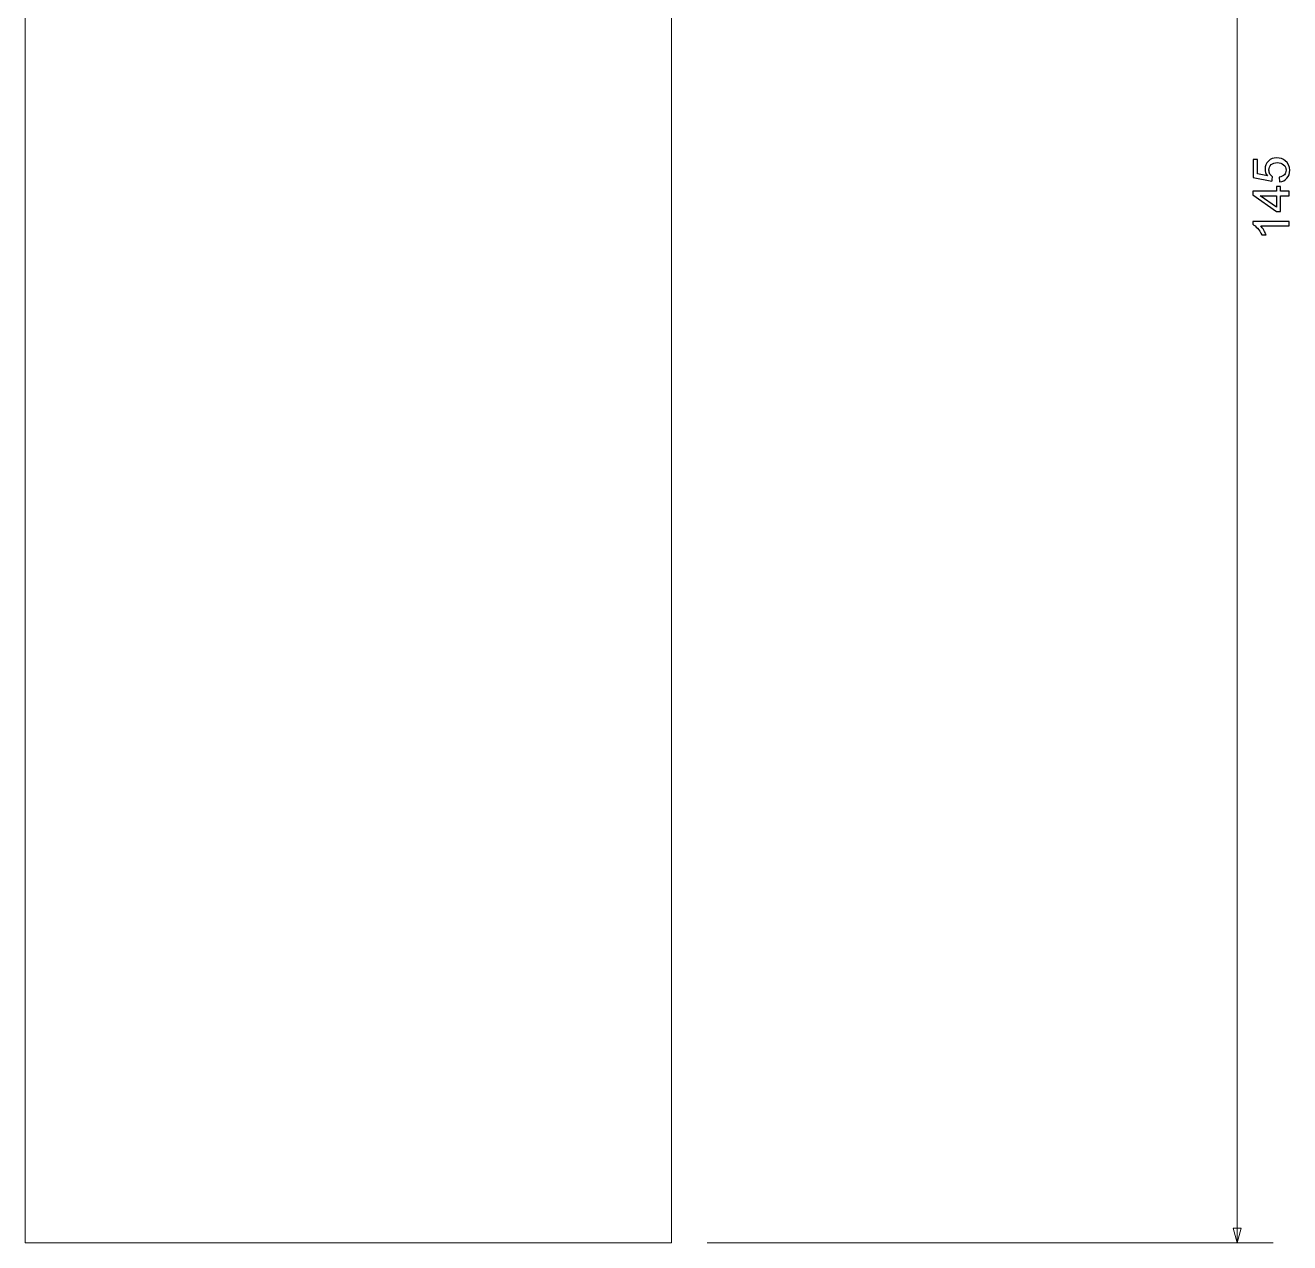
# Model space of a CAD drawing. Header units: millimetres. Extents: x -202 to 277, y -231 to 44.
# Drawn here: x 189 to 277.1, y -175.3 to -90.5 of the extents above; entities that cross this region are included whole.
import ezdxf

# ---------------------------------------------------------------- set-up
doc = ezdxf.new("R2010")
doc.units = ezdxf.units.MM
doc.header["$MEASUREMENT"] = 0
doc.layers.add('Chassi', color=7, linetype='Continuous')
doc.layers.add('Medidas', color=7, linetype='Continuous')

msp = doc.modelspace()

# ---------------------------------------------------------------- linework, layer by layer
at = {"layer": 'Chassi', "color": 7, "lineweight": 18, "true_color": 0xffffff}
msp.add_open_spline([(188.993, -175.2776), (188.993, -175.2776), (188.993, -30.2776), (188.993, -30.2776), (188.993, -30.2776), (188.993, -30.2776), (233.993, -30.2776), (233.993, -30.2776), (233.993, -30.2776), (233.993, -30.2776), (233.993, -175.2776), (233.993, -175.2776), (233.993, -175.2776), (233.993, -175.2776), (188.993, -175.2776), (188.993, -175.2776)], degree=3, knots=[0, 0, 0, 0, 0.2, 0.2, 0.2, 0.2, 0.4, 0.4, 0.4, 0.4, 0.6, 0.6, 0.6, 0.6, 1, 1, 1, 1], dxfattribs=at)
at = {"layer": 'Medidas', "color": 240, "lineweight": 9, "true_color": 0xed1f24}
for points in [[(273.4093, -30.2776), (273.4093, -30.2776), (273.4093, -175.2776), (273.4093, -175.2776)], [(236.493, -175.2776), (236.493, -175.2776), (275.9093, -175.2776), (275.9093, -175.2776)]]:
    msp.add_open_spline(points, degree=3, dxfattribs=at)
at = {"layer": 'Medidas', "color": 240, "true_color": 0xed1f24}
for points, knots in [([(276.3586, -101.387), (276.3586, -101.387), (276.3339, -101.0625), (276.3339, -101.0625), (276.3339, -101.0625), (276.4921, -101.0384), (276.6108, -100.9825), (276.6908, -100.8955), (276.6908, -100.8955), (276.7702, -100.8085), (276.8101, -100.7021), (276.8101, -100.5768), (276.8101, -100.5768), (276.8101, -100.4257), (276.7537, -100.2993), (276.6414, -100.1964), (276.6414, -100.1964), (276.5285, -100.0941), (276.3792, -100.043), (276.1934, -100.043), (276.1934, -100.043), (276.0164, -100.043), (275.8771, -100.0918), (275.7748, -100.19), (275.7748, -100.19), (275.6725, -100.2882), (275.6213, -100.4181), (275.6213, -100.5798), (275.6213, -100.5798), (275.6213, -100.6803), (275.6442, -100.7703), (275.6901, -100.8502), (275.6901, -100.8502), (275.736, -100.9296), (275.7953, -100.9919), (275.8682, -101.0378), (275.8682, -101.0378), (275.8682, -101.0378), (275.8259, -101.3306), (275.8259, -101.3306), (275.8259, -101.3306), (275.8259, -101.3306), (274.5277, -101.0872), (274.5277, -101.0872), (274.5277, -101.0872), (274.5277, -101.0872), (274.5277, -99.8348), (274.5277, -99.8348), (274.5277, -99.8348), (274.5277, -99.8348), (274.824, -99.8348), (274.824, -99.8348), (274.824, -99.8348), (274.824, -99.8348), (274.824, -100.8397), (274.824, -100.8397), (274.824, -100.8397), (274.824, -100.8397), (275.5055, -100.9743), (275.5055, -100.9743), (275.5055, -100.9743), (275.3991, -100.8232), (275.3461, -100.6644), (275.3461, -100.4986), (275.3461, -100.4986), (275.3461, -100.2788), (275.4226, -100.093), (275.5754, -99.9419), (275.5754, -99.9419), (275.7283, -99.7908), (275.9247, -99.7149), (276.1646, -99.7149), (276.1646, -99.7149), (276.3933, -99.7149), (276.5908, -99.7813), (276.7572, -99.9142), (276.7572, -99.9142), (276.9618, -100.0759), (277.0641, -100.297), (277.0641, -100.5768), (277.0641, -100.5768), (277.0641, -100.8061), (276.9995, -100.9931), (276.8707, -101.1383), (276.8707, -101.1383), (276.7419, -101.2836), (276.5714, -101.3665), (276.3586, -101.387)], [0, 0, 0, 0, 0.0434783, 0.0434783, 0.0434783, 0.0434783, 0.0869565, 0.0869565, 0.0869565, 0.0869565, 0.1304348, 0.1304348, 0.1304348, 0.1304348, 0.173913, 0.173913, 0.173913, 0.1739131, 0.2173913, 0.2173913, 0.2173913, 0.2173913, 0.2608696, 0.2608696, 0.2608696, 0.2608696, 0.3043478, 0.3043478, 0.3043478, 0.3043478, 0.3478261, 0.3478261, 0.3478261, 0.3478261, 0.3913043, 0.3913043, 0.3913043, 0.3913044, 0.4347826, 0.4347826, 0.4347826, 0.4347826, 0.4782609, 0.4782609, 0.4782609, 0.4782609, 0.5217391, 0.5217391, 0.5217391, 0.5217391, 0.5652174, 0.5652174, 0.5652174, 0.5652174, 0.6086957, 0.6086957, 0.6086957, 0.6086957, 0.6521739, 0.6521739, 0.6521739, 0.6521739, 0.6956522, 0.6956522, 0.6956522, 0.6956522, 0.7391304, 0.7391304, 0.7391304, 0.7391304, 0.7826087, 0.7826087, 0.7826087, 0.7826087, 0.826087, 0.826087, 0.826087, 0.826087, 0.8695652, 0.8695652, 0.8695652, 0.8695652, 0.9130435, 0.9130435, 0.9130435, 0.9130435, 1, 1, 1, 1]), ([(277.0218, -102.3578), (277.0218, -102.3578), (276.4186, -102.3578), (276.4186, -102.3578), (276.4186, -102.3578), (276.4186, -102.3578), (276.4186, -103.4549), (276.4186, -103.4549), (276.4186, -103.4549), (276.4186, -103.4549), (276.1328, -103.4549), (276.1328, -103.4549), (276.1328, -103.4549), (276.1328, -103.4549), (274.496, -102.3013), (274.496, -102.3013), (274.496, -102.3013), (274.496, -102.3013), (274.496, -102.0473), (274.496, -102.0473), (274.496, -102.0473), (274.496, -102.0473), (276.1328, -102.0473), (276.1328, -102.0473), (276.1328, -102.0473), (276.1328, -102.0473), (276.1328, -101.7051), (276.1328, -101.7051), (276.1328, -101.7051), (276.1328, -101.7051), (276.4186, -101.7051), (276.4186, -101.7051), (276.4186, -101.7051), (276.4186, -101.7051), (276.4186, -102.0473), (276.4186, -102.0473), (276.4186, -102.0473), (276.4186, -102.0473), (277.0218, -102.0473), (277.0218, -102.0473), (277.0218, -102.0473), (277.0218, -102.0473), (277.0218, -102.3578), (277.0218, -102.3578)], [0, 0, 0, 0, 0.0833333, 0.0833333, 0.0833333, 0.0833333, 0.1666667, 0.1666667, 0.1666667, 0.1666667, 0.25, 0.25, 0.25, 0.25, 0.3333333, 0.3333333, 0.3333333, 0.3333333, 0.4166667, 0.4166667, 0.4166667, 0.4166667, 0.5, 0.5, 0.5, 0.5, 0.5833333, 0.5833333, 0.5833333, 0.5833333, 0.6666667, 0.6666667, 0.6666667, 0.6666667, 0.75, 0.75, 0.75, 0.75, 0.8333333, 0.8333333, 0.8333333, 0.8333333, 1, 1, 1, 1]), ([(276.1328, -102.3578), (276.1328, -102.3578), (274.9963, -102.3578), (274.9963, -102.3578), (274.9963, -102.3578), (274.9963, -102.3578), (276.1328, -103.1497), (276.1328, -103.1497), (276.1328, -103.1497), (276.1328, -103.1497), (276.1328, -102.3578), (276.1328, -102.3578)], [0, 0, 0, 0, 0.25, 0.25, 0.25, 0.25, 0.5, 0.5, 0.5, 0.5, 1, 1, 1, 1]), ([(277.0218, -104.1469), (277.0218, -104.1469), (277.0218, -104.4573), (277.0218, -104.4573), (277.0218, -104.4573), (277.0218, -104.4573), (275.0451, -104.4573), (275.0451, -104.4573), (275.0451, -104.4573), (275.1168, -104.532), (275.188, -104.6302), (275.2591, -104.7513), (275.2591, -104.7513), (275.3303, -104.8724), (275.3838, -104.9818), (275.419, -105.0782), (275.419, -105.0782), (275.419, -105.0782), (275.1192, -105.0782), (275.1192, -105.0782), (275.1192, -105.0782), (275.0381, -104.9048), (274.9393, -104.7531), (274.8229, -104.6231), (274.8229, -104.6231), (274.707, -104.4932), (274.5947, -104.4009), (274.4854, -104.3468), (274.4854, -104.3468), (274.4854, -104.3468), (274.4854, -104.1469), (274.4854, -104.1469), (274.4854, -104.1469), (274.4854, -104.1469), (277.0218, -104.1469), (277.0218, -104.1469)], [0, 0, 0, 0, 0.1, 0.1, 0.1, 0.1, 0.2, 0.2, 0.2, 0.2, 0.3, 0.3, 0.3, 0.3, 0.4, 0.4, 0.4, 0.4, 0.5, 0.5, 0.5, 0.5, 0.6, 0.6, 0.6, 0.6, 0.7, 0.7, 0.7, 0.7, 0.8, 0.8, 0.8, 0.8, 1, 1, 1, 1])]:
    msp.add_open_spline(points, degree=3, knots=knots, dxfattribs=at)
at = {"layer": 'Medidas', "color": 240, "lineweight": 9, "true_color": 0xed1f24}
msp.add_open_spline([(273.137, -174.2616), (273.137, -174.2616), (273.4093, -175.2776), (273.4093, -175.2776), (273.4093, -175.2776), (273.4093, -175.2776), (273.6815, -174.2616), (273.6815, -174.2616), (273.6815, -174.2616), (273.6815, -174.2616), (273.137, -174.2616), (273.137, -174.2616)], degree=3, knots=[0, 0, 0, 0, 0.25, 0.25, 0.25, 0.25, 0.5, 0.5, 0.5, 0.5, 1, 1, 1, 1], dxfattribs=at)

doc.saveas('drawing.dxf')
